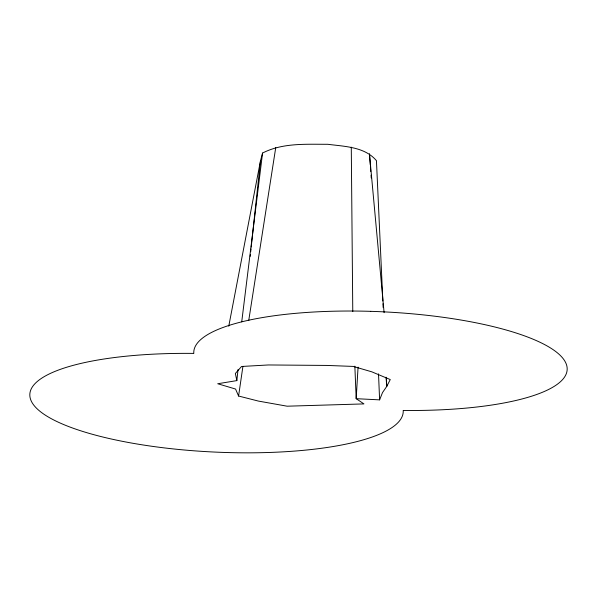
<?xml version="1.0" encoding="UTF-8"?>
<svg xmlns="http://www.w3.org/2000/svg" width="597" height="597" viewBox="0 0 597 597"><rect width="100%" height="100%" fill="white"/><g stroke="black" fill="none" stroke-linecap="round" stroke-linejoin="round"><path stroke-width="0.9" d="M358.066 367.133L356.185 398.684L363.946 403.908L287.12 406.199L258.404 401.08L238.584 396.035L235.546 389.035L217.726 383.744L236.845 380.61L238.039 369.483M250.21 256.344L250.412 254.494M250.71 251.71L251.009 248.927M251.21 247.076L260.486 160.832L262.553 153.056C282.538 142.728 305.933 144.362 327.768 144.287C344.469 146.489 364.73 146.698 376.446 160.675L382.841 300.955M241.725 321.843L262.553 153.056M238.584 396.035L242.889 366.565M248.74 320.477L275.754 147.504M228.763 326.193L260.486 160.832M354.849 366.148L356.185 398.684L379.61 399.863L382.513 392.58L386.737 386.431L390.266 379.558L371.759 371.812L353.267 366.424L326.969 365.431L268.374 364.961L241.554 366.476L235.352 373.491L236.845 380.61M384.102 312.679L369.461 153.854L370.282 164.973M370.424 166.824L370.767 171.458M371.043 175.16L371.244 177.943M386.05 377.162L386.737 386.431L386.356 378.065M382.968 303.746L383.132 307.462M378.52 373.849L379.61 399.863M351.282 147.168L352.775 311.612M370.73 311.343A186.898 48.999 2.7 0 0 193.801 353.409A186.898 48.999 2.7 0 0 30.529 399.199A186.898 48.999 2.7 0 0 226.27 452.511A186.898 48.999 2.7 0 0 403.199 410.445A186.898 48.999 2.7 0 0 566.471 364.663A186.898 48.999 2.7 0 0 370.73 311.343"/></g></svg>
